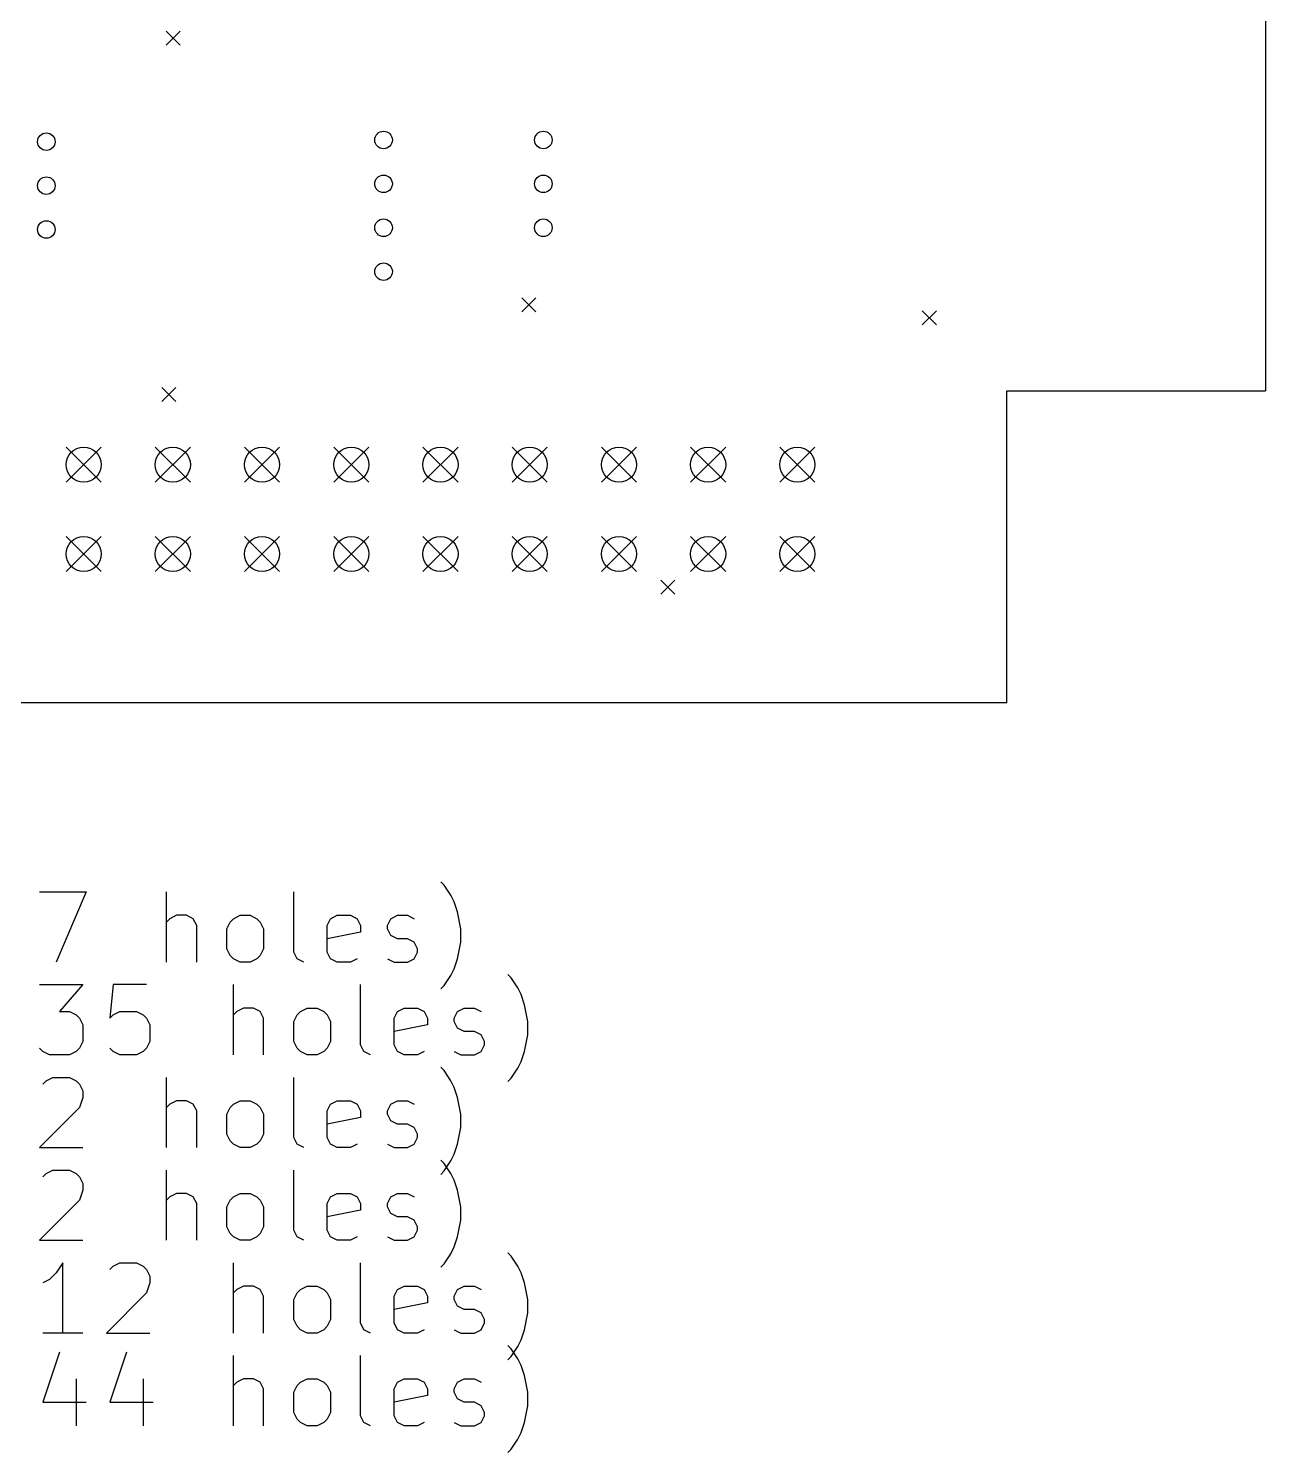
# Model space of a CAD drawing. Extents: x 135.6 to 207.8, y -129.5 to -37.1.
# Drawn here: x 172.59 to 207.81, y -129.52 to -88.98 of the extents above; entities that cross this region are included whole.
import ezdxf

# ---------------------------------------------------------------- set-up
doc = ezdxf.new("R2010")
doc.units = 0
doc.layers.add('BLACK', color=7, linetype='CONTINUOUS')

msp = doc.modelspace()

# ---------------------------------------------------------------- linework, layer by layer
at = {"layer": 'BLACK', "linetype": 'CONTINUOUS'}
for p, q in [((207.808, -47.474), (207.808, -99.29)), ((176.506, -89.053), (176.906, -89.453)), ((176.906, -89.053), (176.506, -89.453)), ((186.638, -96.647), (187.038, -97.047)), ((187.038, -96.647), (186.638, -97.047)), ((198.037, -97.018), (198.438, -97.418)), ((198.438, -97.018), (198.037, -97.418)), ((176.389, -99.195), (176.789, -99.595)), ((176.789, -99.195), (176.389, -99.595)), ((200.442, -99.29), (207.808, -99.29)), ((200.442, -108.18), (200.442, -99.29)), ((173.66, -100.897), (174.66, -101.897)), ((174.66, -100.897), (173.66, -101.897)), ((176.2, -100.897), (177.2, -101.897)), ((177.2, -100.897), (176.2, -101.897)), ((178.74, -100.897), (179.74, -101.897)), ((179.74, -100.897), (178.74, -101.897)), ((181.28, -100.897), (182.28, -101.897)), ((182.28, -100.897), (181.28, -101.897)), ((183.82, -100.897), (184.82, -101.897)), ((184.82, -100.897), (183.82, -101.897)), ((186.36, -100.897), (187.36, -101.897)), ((187.36, -100.897), (186.36, -101.897)), ((188.9, -100.897), (189.9, -101.897)), ((189.9, -100.897), (188.9, -101.897)), ((191.44, -100.897), (192.44, -101.897)), ((192.44, -100.897), (191.44, -101.897)), ((193.98, -100.897), (194.98, -101.897)), ((194.98, -100.897), (193.98, -101.897)), ((173.66, -103.438), (174.66, -104.438)), ((174.66, -103.438), (173.66, -104.438)), ((176.2, -103.438), (177.2, -104.438)), ((177.2, -103.438), (176.2, -104.438)), ((178.74, -103.438), (179.74, -104.438)), ((179.74, -103.438), (178.74, -104.438)), ((181.28, -103.438), (182.28, -104.438)), ((182.28, -103.438), (181.28, -104.438)), ((183.82, -103.438), (184.82, -104.438)), ((184.82, -103.438), (183.82, -104.438)), ((186.36, -103.438), (187.36, -104.438)), ((187.36, -103.438), (186.36, -104.438)), ((188.9, -103.438), (189.9, -104.438)), ((189.9, -103.438), (188.9, -104.438)), ((191.44, -103.438), (192.44, -104.438)), ((192.44, -103.438), (191.44, -104.438)), ((193.98, -103.438), (194.98, -104.438)), ((194.98, -103.438), (193.98, -104.438)), ((190.593, -104.683), (190.992, -105.083)), ((190.992, -104.683), (190.593, -105.083)), ((200.442, -108.18), (140.752, -108.18)), ((184.427, -113.369), (184.332, -113.274)), ((184.618, -113.655), (184.427, -113.369)), ((172.903, -113.56), (174.237, -113.56)), ((174.237, -113.56), (173.38, -115.56)), ((176.523, -115.56), (176.523, -113.56)), ((180.142, -115.274), (180.142, -113.56)), ((184.713, -113.845), (184.618, -113.655)), ((184.808, -114.131), (184.713, -113.845)), ((176.618, -114.322), (176.523, -114.417)), ((176.808, -114.226), (176.618, -114.322)), ((177.094, -114.226), (176.808, -114.226)), ((177.284, -114.322), (177.094, -114.226)), ((177.38, -114.512), (177.284, -114.322)), ((178.332, -114.417), (178.427, -114.322)), ((178.427, -114.322), (178.618, -114.226)), ((178.618, -114.226), (178.903, -114.226)), ((178.903, -114.226), (179.094, -114.322)), ((179.094, -114.322), (179.189, -114.417)), ((181.094, -114.512), (181.189, -114.322)), ((181.189, -114.322), (181.38, -114.226)), ((181.38, -114.226), (181.761, -114.226)), ((181.761, -114.226), (181.951, -114.322)), ((181.951, -114.322), (182.046, -114.512)), ((182.808, -114.512), (182.903, -114.322)), ((182.903, -114.322), (183.094, -114.226)), ((183.094, -114.226), (183.38, -114.226)), ((183.38, -114.226), (183.57, -114.322)), ((184.903, -114.607), (184.808, -114.131)), ((177.38, -115.56), (177.38, -114.512)), ((178.237, -114.607), (178.332, -114.417)), ((178.237, -115.179), (178.237, -114.607)), ((179.189, -114.417), (179.284, -114.607)), ((179.284, -114.607), (179.284, -115.179)), ((181.094, -115.274), (181.094, -114.512)), ((182.046, -114.703), (181.094, -114.893)), ((182.046, -114.512), (182.046, -114.703)), ((182.808, -114.607), (182.808, -114.512)), ((182.903, -114.798), (182.808, -114.607)), ((184.903, -114.988), (184.903, -114.607)), ((183.094, -114.893), (182.903, -114.798)), ((183.38, -114.893), (183.094, -114.893)), ((183.57, -114.988), (183.38, -114.893)), ((183.665, -115.179), (183.57, -114.988)), ((184.808, -115.465), (184.903, -114.988)), ((178.332, -115.369), (178.237, -115.179)), ((178.427, -115.465), (178.332, -115.369)), ((178.618, -115.56), (178.427, -115.465)), ((179.094, -115.465), (178.903, -115.56)), ((179.189, -115.369), (179.094, -115.465)), ((179.284, -115.179), (179.189, -115.369)), ((180.237, -115.465), (180.142, -115.274)), ((180.427, -115.56), (180.237, -115.465)), ((181.189, -115.465), (181.094, -115.274)), ((181.38, -115.56), (181.189, -115.465)), ((181.951, -115.465), (181.761, -115.56)), ((182.808, -115.465), (182.999, -115.56)), ((183.38, -115.56), (183.57, -115.465)), ((183.57, -115.465), (183.665, -115.274)), ((183.665, -115.274), (183.665, -115.179)), ((184.713, -115.75), (184.808, -115.465)), ((178.903, -115.56), (178.618, -115.56)), ((181.761, -115.56), (181.38, -115.56)), ((182.999, -115.56), (183.38, -115.56)), ((184.427, -116.226), (184.618, -115.941)), ((184.618, -115.941), (184.713, -115.75)), ((186.332, -116.009), (186.237, -115.914)), ((172.903, -116.2), (174.142, -116.2)), ((174.142, -116.2), (173.475, -116.962)), ((174.999, -116.2), (174.903, -117.152)), ((175.951, -116.2), (174.999, -116.2)), ((178.427, -118.2), (178.427, -116.2)), ((182.046, -117.914), (182.046, -116.2)), ((184.332, -116.322), (184.427, -116.226)), ((186.523, -116.295), (186.332, -116.009)), ((186.618, -116.485), (186.523, -116.295)), ((186.713, -116.771), (186.618, -116.485)), ((186.808, -117.247), (186.713, -116.771)), ((173.475, -116.962), (173.761, -116.962)), ((173.761, -116.962), (173.951, -117.057)), ((173.951, -117.057), (174.046, -117.152)), ((174.046, -117.152), (174.142, -117.343)), ((174.903, -117.152), (174.999, -117.057)), ((174.999, -117.057), (175.189, -116.962)), ((175.189, -116.962), (175.665, -116.962)), ((175.665, -116.962), (175.856, -117.057)), ((175.856, -117.057), (175.951, -117.152)), ((175.951, -117.152), (176.046, -117.343)), ((178.523, -116.962), (178.427, -117.057)), ((178.713, -116.866), (178.523, -116.962)), ((178.999, -116.866), (178.713, -116.866)), ((179.189, -116.962), (178.999, -116.866)), ((179.284, -117.152), (179.189, -116.962)), ((179.284, -118.2), (179.284, -117.152)), ((180.142, -117.247), (180.237, -117.057)), ((180.237, -117.057), (180.332, -116.962)), ((180.332, -116.962), (180.523, -116.866)), ((180.523, -116.866), (180.808, -116.866)), ((180.808, -116.866), (180.999, -116.962)), ((180.999, -116.962), (181.094, -117.057)), ((181.094, -117.057), (181.189, -117.247)), ((182.999, -117.152), (183.094, -116.962)), ((182.999, -117.914), (182.999, -117.152)), ((183.094, -116.962), (183.284, -116.866)), ((183.284, -116.866), (183.665, -116.866)), ((183.665, -116.866), (183.856, -116.962)), ((183.856, -116.962), (183.951, -117.152)), ((183.951, -117.152), (183.951, -117.343)), ((184.713, -117.152), (184.808, -116.962)), ((184.713, -117.247), (184.713, -117.152)), ((184.808, -116.962), (184.999, -116.866)), ((184.999, -116.866), (185.284, -116.866)), ((185.284, -116.866), (185.475, -116.962)), ((174.142, -117.343), (174.142, -117.819)), ((176.046, -117.343), (176.046, -117.819)), ((180.142, -117.819), (180.142, -117.247)), ((181.189, -117.247), (181.189, -117.819)), ((183.951, -117.343), (182.999, -117.533)), ((184.808, -117.438), (184.713, -117.247)), ((184.999, -117.533), (184.808, -117.438)), ((185.284, -117.533), (184.999, -117.533)), ((185.475, -117.628), (185.284, -117.533)), ((186.808, -117.628), (186.808, -117.247)), ((174.142, -117.819), (174.046, -118.009)), ((176.046, -117.819), (175.951, -118.009)), ((180.237, -118.009), (180.142, -117.819)), ((181.189, -117.819), (181.094, -118.009)), ((182.142, -118.105), (182.046, -117.914)), ((183.094, -118.105), (182.999, -117.914)), ((185.57, -117.819), (185.475, -117.628)), ((185.475, -118.105), (185.57, -117.914)), ((185.57, -117.914), (185.57, -117.819)), ((186.713, -118.105), (186.808, -117.628)), ((172.999, -118.105), (172.903, -118.009)), ((173.189, -118.2), (172.999, -118.105)), ((173.761, -118.2), (173.189, -118.2)), ((173.951, -118.105), (173.761, -118.2)), ((174.046, -118.009), (173.951, -118.105)), ((174.999, -118.105), (174.903, -118.009)), ((175.189, -118.2), (174.999, -118.105)), ((175.665, -118.2), (175.189, -118.2)), ((175.856, -118.105), (175.665, -118.2)), ((175.951, -118.009), (175.856, -118.105)), ((180.332, -118.105), (180.237, -118.009)), ((180.523, -118.2), (180.332, -118.105)), ((180.808, -118.2), (180.523, -118.2)), ((180.999, -118.105), (180.808, -118.2)), ((181.094, -118.009), (180.999, -118.105)), ((182.332, -118.2), (182.142, -118.105)), ((183.284, -118.2), (183.094, -118.105)), ((183.665, -118.2), (183.284, -118.2)), ((183.856, -118.105), (183.665, -118.2)), ((184.713, -118.105), (184.903, -118.2)), ((184.903, -118.2), (185.284, -118.2)), ((185.284, -118.2), (185.475, -118.105)), ((186.523, -118.581), (186.618, -118.39)), ((186.618, -118.39), (186.713, -118.105)), ((184.427, -118.649), (184.332, -118.554)), ((184.618, -118.935), (184.427, -118.649)), ((186.332, -118.866), (186.523, -118.581)), ((172.999, -119.03), (173.094, -118.935)), ((173.094, -118.935), (173.284, -118.84)), ((173.284, -118.84), (173.761, -118.84)), ((173.761, -118.84), (173.951, -118.935)), ((173.951, -118.935), (174.046, -119.03)), ((174.046, -119.03), (174.142, -119.221)), ((176.523, -120.84), (176.523, -118.84)), ((180.142, -120.554), (180.142, -118.84)), ((184.713, -119.125), (184.618, -118.935)), ((184.808, -119.411), (184.713, -119.125)), ((186.237, -118.962), (186.332, -118.866)), ((174.142, -119.411), (174.046, -119.697)), ((174.142, -119.221), (174.142, -119.411)), ((176.618, -119.602), (176.523, -119.697)), ((176.808, -119.506), (176.618, -119.602)), ((177.094, -119.506), (176.808, -119.506)), ((177.284, -119.602), (177.094, -119.506)), ((177.38, -119.792), (177.284, -119.602)), ((178.332, -119.697), (178.427, -119.602)), ((178.427, -119.602), (178.618, -119.506)), ((178.618, -119.506), (178.903, -119.506)), ((178.903, -119.506), (179.094, -119.602)), ((179.094, -119.602), (179.189, -119.697)), ((181.094, -119.792), (181.189, -119.602)), ((181.189, -119.602), (181.38, -119.506)), ((181.38, -119.506), (181.761, -119.506)), ((181.761, -119.506), (181.951, -119.602)), ((181.951, -119.602), (182.046, -119.792)), ((182.808, -119.792), (182.903, -119.602)), ((182.903, -119.602), (183.094, -119.506)), ((183.094, -119.506), (183.38, -119.506)), ((183.38, -119.506), (183.57, -119.602)), ((184.903, -119.887), (184.808, -119.411)), ((174.046, -119.697), (172.903, -120.84)), ((177.38, -120.84), (177.38, -119.792)), ((178.237, -119.887), (178.332, -119.697)), ((178.237, -120.459), (178.237, -119.887)), ((179.189, -119.697), (179.284, -119.887)), ((179.284, -119.887), (179.284, -120.459)), ((181.094, -120.554), (181.094, -119.792)), ((182.046, -119.983), (181.094, -120.173)), ((182.046, -119.792), (182.046, -119.983)), ((182.808, -119.887), (182.808, -119.792)), ((182.903, -120.078), (182.808, -119.887)), ((184.903, -120.268), (184.903, -119.887)), ((183.094, -120.173), (182.903, -120.078)), ((183.38, -120.173), (183.094, -120.173)), ((183.57, -120.268), (183.38, -120.173)), ((183.665, -120.459), (183.57, -120.268)), ((184.808, -120.745), (184.903, -120.268)), ((178.332, -120.649), (178.237, -120.459)), ((178.427, -120.745), (178.332, -120.649)), ((178.618, -120.84), (178.427, -120.745)), ((179.094, -120.745), (178.903, -120.84)), ((179.189, -120.649), (179.094, -120.745)), ((179.284, -120.459), (179.189, -120.649)), ((180.237, -120.745), (180.142, -120.554)), ((180.427, -120.84), (180.237, -120.745)), ((181.189, -120.745), (181.094, -120.554)), ((181.38, -120.84), (181.189, -120.745)), ((181.951, -120.745), (181.761, -120.84)), ((182.808, -120.745), (182.999, -120.84)), ((183.38, -120.84), (183.57, -120.745)), ((183.57, -120.745), (183.665, -120.554)), ((183.665, -120.554), (183.665, -120.459)), ((184.713, -121.03), (184.808, -120.745)), ((172.903, -120.84), (174.142, -120.84)), ((178.903, -120.84), (178.618, -120.84)), ((181.761, -120.84), (181.38, -120.84)), ((182.999, -120.84), (183.38, -120.84)), ((184.427, -121.289), (184.332, -121.194)), ((184.427, -121.506), (184.618, -121.221)), ((184.618, -121.221), (184.713, -121.03)), ((172.999, -121.67), (173.094, -121.575)), ((173.094, -121.575), (173.284, -121.48)), ((173.284, -121.48), (173.761, -121.48)), ((173.761, -121.48), (173.951, -121.575)), ((173.951, -121.575), (174.046, -121.67)), ((176.523, -123.48), (176.523, -121.48)), ((180.142, -123.194), (180.142, -121.48)), ((184.332, -121.602), (184.427, -121.506)), ((184.618, -121.575), (184.427, -121.289)), ((184.713, -121.765), (184.618, -121.575)), ((174.046, -121.67), (174.142, -121.861)), ((174.142, -121.861), (174.142, -122.051)), ((184.808, -122.051), (184.713, -121.765)), ((174.046, -122.337), (172.903, -123.48)), ((174.142, -122.051), (174.046, -122.337)), ((176.618, -122.242), (176.523, -122.337)), ((176.808, -122.146), (176.618, -122.242)), ((177.094, -122.146), (176.808, -122.146)), ((177.284, -122.242), (177.094, -122.146)), ((177.38, -122.432), (177.284, -122.242)), ((177.38, -123.48), (177.38, -122.432)), ((178.237, -122.527), (178.332, -122.337)), ((178.332, -122.337), (178.427, -122.242)), ((178.427, -122.242), (178.618, -122.146)), ((178.618, -122.146), (178.903, -122.146)), ((178.903, -122.146), (179.094, -122.242)), ((179.094, -122.242), (179.189, -122.337)), ((179.189, -122.337), (179.284, -122.527)), ((181.094, -122.432), (181.189, -122.242)), ((181.094, -123.194), (181.094, -122.432)), ((181.189, -122.242), (181.38, -122.146)), ((181.38, -122.146), (181.761, -122.146)), ((181.761, -122.146), (181.951, -122.242)), ((181.951, -122.242), (182.046, -122.432)), ((182.046, -122.432), (182.046, -122.623)), ((182.808, -122.432), (182.903, -122.242)), ((182.808, -122.527), (182.808, -122.432)), ((182.903, -122.242), (183.094, -122.146)), ((183.094, -122.146), (183.38, -122.146)), ((183.38, -122.146), (183.57, -122.242)), ((184.903, -122.527), (184.808, -122.051)), ((178.237, -123.099), (178.237, -122.527)), ((179.284, -122.527), (179.284, -123.099)), ((182.046, -122.623), (181.094, -122.813)), ((182.903, -122.718), (182.808, -122.527)), ((183.094, -122.813), (182.903, -122.718)), ((183.38, -122.813), (183.094, -122.813)), ((183.57, -122.908), (183.38, -122.813)), ((184.903, -122.908), (184.903, -122.527)), ((178.332, -123.289), (178.237, -123.099)), ((179.284, -123.099), (179.189, -123.289)), ((180.237, -123.385), (180.142, -123.194)), ((181.189, -123.385), (181.094, -123.194)), ((183.665, -123.099), (183.57, -122.908)), ((183.57, -123.385), (183.665, -123.194)), ((183.665, -123.194), (183.665, -123.099)), ((184.808, -123.385), (184.903, -122.908)), ((172.903, -123.48), (174.142, -123.48)), ((178.427, -123.385), (178.332, -123.289)), ((178.618, -123.48), (178.427, -123.385)), ((178.903, -123.48), (178.618, -123.48)), ((179.094, -123.385), (178.903, -123.48)), ((179.189, -123.289), (179.094, -123.385)), ((180.427, -123.48), (180.237, -123.385)), ((181.38, -123.48), (181.189, -123.385)), ((181.761, -123.48), (181.38, -123.48)), ((181.951, -123.385), (181.761, -123.48)), ((182.808, -123.385), (182.999, -123.48)), ((182.999, -123.48), (183.38, -123.48)), ((183.38, -123.48), (183.57, -123.385)), ((184.713, -123.67), (184.808, -123.385)), ((184.427, -124.146), (184.618, -123.861)), ((184.618, -123.861), (184.713, -123.67)), ((186.332, -123.929), (186.237, -123.834)), ((186.523, -124.215), (186.332, -123.929)), ((173.38, -124.405), (173.189, -124.596)), ((173.57, -124.12), (173.38, -124.405)), ((173.57, -126.12), (173.57, -124.12)), ((174.903, -124.31), (174.999, -124.215)), ((174.999, -124.215), (175.189, -124.12)), ((175.189, -124.12), (175.665, -124.12)), ((175.665, -124.12), (175.856, -124.215)), ((175.856, -124.215), (175.951, -124.31)), ((175.951, -124.31), (176.046, -124.501)), ((178.427, -126.12), (178.427, -124.12)), ((182.046, -125.834), (182.046, -124.12)), ((184.332, -124.242), (184.427, -124.146)), ((186.618, -124.405), (186.523, -124.215)), ((186.713, -124.691), (186.618, -124.405)), ((173.189, -124.596), (172.999, -124.691)), ((176.046, -124.691), (175.951, -124.977)), ((176.046, -124.501), (176.046, -124.691)), ((178.713, -124.786), (178.523, -124.882)), ((178.999, -124.786), (178.713, -124.786)), ((179.189, -124.882), (178.999, -124.786)), ((180.332, -124.882), (180.523, -124.786)), ((180.523, -124.786), (180.808, -124.786)), ((180.808, -124.786), (180.999, -124.882)), ((183.094, -124.882), (183.284, -124.786)), ((183.284, -124.786), (183.665, -124.786)), ((183.665, -124.786), (183.856, -124.882)), ((184.808, -124.882), (184.999, -124.786)), ((184.999, -124.786), (185.284, -124.786)), ((185.284, -124.786), (185.475, -124.882)), ((186.808, -125.167), (186.713, -124.691)), ((175.951, -124.977), (174.808, -126.12)), ((178.523, -124.882), (178.427, -124.977)), ((179.284, -125.072), (179.189, -124.882)), ((179.284, -126.12), (179.284, -125.072)), ((180.142, -125.167), (180.237, -124.977)), ((180.142, -125.739), (180.142, -125.167)), ((180.237, -124.977), (180.332, -124.882)), ((180.999, -124.882), (181.094, -124.977)), ((181.094, -124.977), (181.189, -125.167)), ((181.189, -125.167), (181.189, -125.739)), ((182.999, -125.072), (183.094, -124.882)), ((182.999, -125.834), (182.999, -125.072)), ((183.951, -125.263), (182.999, -125.453)), ((183.856, -124.882), (183.951, -125.072)), ((183.951, -125.072), (183.951, -125.263)), ((184.713, -125.072), (184.808, -124.882)), ((184.713, -125.167), (184.713, -125.072)), ((184.808, -125.358), (184.713, -125.167)), ((186.808, -125.548), (186.808, -125.167)), ((184.999, -125.453), (184.808, -125.358)), ((185.284, -125.453), (184.999, -125.453)), ((185.475, -125.548), (185.284, -125.453)), ((185.57, -125.739), (185.475, -125.548)), ((186.713, -126.025), (186.808, -125.548)), ((180.237, -125.929), (180.142, -125.739)), ((180.332, -126.025), (180.237, -125.929)), ((180.523, -126.12), (180.332, -126.025)), ((180.999, -126.025), (180.808, -126.12)), ((181.094, -125.929), (180.999, -126.025)), ((181.189, -125.739), (181.094, -125.929)), ((182.142, -126.025), (182.046, -125.834)), ((182.332, -126.12), (182.142, -126.025)), ((183.094, -126.025), (182.999, -125.834)), ((183.284, -126.12), (183.094, -126.025)), ((183.856, -126.025), (183.665, -126.12)), ((184.713, -126.025), (184.903, -126.12)), ((185.284, -126.12), (185.475, -126.025)), ((185.475, -126.025), (185.57, -125.834)), ((185.57, -125.834), (185.57, -125.739)), ((186.618, -126.31), (186.713, -126.025)), ((174.142, -126.12), (172.999, -126.12)), ((174.808, -126.12), (176.046, -126.12)), ((180.808, -126.12), (180.523, -126.12)), ((183.665, -126.12), (183.284, -126.12)), ((184.903, -126.12), (185.284, -126.12)), ((186.332, -126.569), (186.237, -126.474)), ((186.332, -126.786), (186.523, -126.501)), ((186.523, -126.501), (186.618, -126.31)), ((173.475, -126.665), (172.999, -128.093)), ((175.38, -126.665), (174.903, -128.093)), ((178.427, -128.76), (178.427, -126.76)), ((182.046, -128.474), (182.046, -126.76)), ((186.237, -126.882), (186.332, -126.786)), ((186.523, -126.855), (186.332, -126.569)), ((186.618, -127.045), (186.523, -126.855)), ((186.713, -127.331), (186.618, -127.045)), ((173.951, -127.426), (173.951, -128.76)), ((175.856, -127.426), (175.856, -128.76)), ((178.523, -127.522), (178.427, -127.617)), ((178.713, -127.426), (178.523, -127.522)), ((178.999, -127.426), (178.713, -127.426)), ((179.189, -127.522), (178.999, -127.426)), ((179.284, -127.712), (179.189, -127.522)), ((179.284, -128.76), (179.284, -127.712)), ((180.142, -127.807), (180.237, -127.617)), ((180.237, -127.617), (180.332, -127.522)), ((180.332, -127.522), (180.523, -127.426)), ((180.523, -127.426), (180.808, -127.426)), ((180.808, -127.426), (180.999, -127.522)), ((180.999, -127.522), (181.094, -127.617)), ((181.094, -127.617), (181.189, -127.807)), ((182.999, -127.712), (183.094, -127.522)), ((182.999, -128.474), (182.999, -127.712)), ((183.094, -127.522), (183.284, -127.426)), ((183.284, -127.426), (183.665, -127.426)), ((183.665, -127.426), (183.856, -127.522)), ((183.856, -127.522), (183.951, -127.712)), ((183.951, -127.712), (183.951, -127.903)), ((184.713, -127.712), (184.808, -127.522)), ((184.713, -127.807), (184.713, -127.712)), ((184.808, -127.522), (184.999, -127.426)), ((184.999, -127.426), (185.284, -127.426)), ((185.284, -127.426), (185.475, -127.522)), ((186.808, -127.807), (186.713, -127.331)), ((172.999, -128.093), (174.237, -128.093)), ((174.903, -128.093), (176.142, -128.093)), ((180.142, -128.379), (180.142, -127.807)), ((181.189, -127.807), (181.189, -128.379)), ((183.951, -127.903), (182.999, -128.093)), ((184.808, -127.998), (184.713, -127.807)), ((184.999, -128.093), (184.808, -127.998)), ((185.284, -128.093), (184.999, -128.093)), ((185.475, -128.188), (185.284, -128.093)), ((186.808, -128.188), (186.808, -127.807)), ((180.237, -128.569), (180.142, -128.379)), ((181.189, -128.379), (181.094, -128.569)), ((182.142, -128.665), (182.046, -128.474)), ((183.094, -128.665), (182.999, -128.474)), ((185.57, -128.379), (185.475, -128.188)), ((185.475, -128.665), (185.57, -128.474)), ((185.57, -128.474), (185.57, -128.379)), ((186.713, -128.665), (186.808, -128.188)), ((180.332, -128.665), (180.237, -128.569)), ((180.523, -128.76), (180.332, -128.665)), ((180.808, -128.76), (180.523, -128.76)), ((180.999, -128.665), (180.808, -128.76)), ((181.094, -128.569), (180.999, -128.665)), ((182.332, -128.76), (182.142, -128.665)), ((183.284, -128.76), (183.094, -128.665)), ((183.665, -128.76), (183.284, -128.76)), ((183.856, -128.665), (183.665, -128.76)), ((184.713, -128.665), (184.903, -128.76)), ((184.903, -128.76), (185.284, -128.76)), ((185.284, -128.76), (185.475, -128.665)), ((186.618, -128.95), (186.713, -128.665)), ((186.332, -129.426), (186.523, -129.141)), ((186.523, -129.141), (186.618, -128.95)), ((186.237, -129.522), (186.332, -129.426))]:
    msp.add_line(p, q, dxfattribs=at)
at = {"layer": 'BLACK'}
for centre, radius in [((173.1, -92.2), 0.25), ((182.7, -92.15), 0.25), ((187.25, -92.15), 0.25), ((173.1, -93.45), 0.25), ((182.7, -93.4), 0.25), ((187.25, -93.4), 0.25), ((173.1, -94.7), 0.25), ((182.7, -94.65), 0.25), ((187.25, -94.65), 0.25), ((182.7, -95.9), 0.25), ((174.16, -101.397), 0.5), ((176.7, -101.397), 0.5), ((179.24, -101.397), 0.5), ((181.78, -101.397), 0.5), ((184.32, -101.397), 0.5), ((186.86, -101.397), 0.5), ((189.4, -101.397), 0.5), ((191.94, -101.397), 0.5), ((194.48, -101.397), 0.5), ((174.16, -103.938), 0.5), ((176.7, -103.938), 0.5), ((179.24, -103.938), 0.5), ((181.78, -103.938), 0.5), ((184.32, -103.938), 0.5), ((186.86, -103.938), 0.5), ((189.4, -103.938), 0.5), ((191.94, -103.938), 0.5), ((194.48, -103.938), 0.5)]:
    msp.add_circle(centre, radius, dxfattribs=at)

doc.saveas('drawing.dxf')
